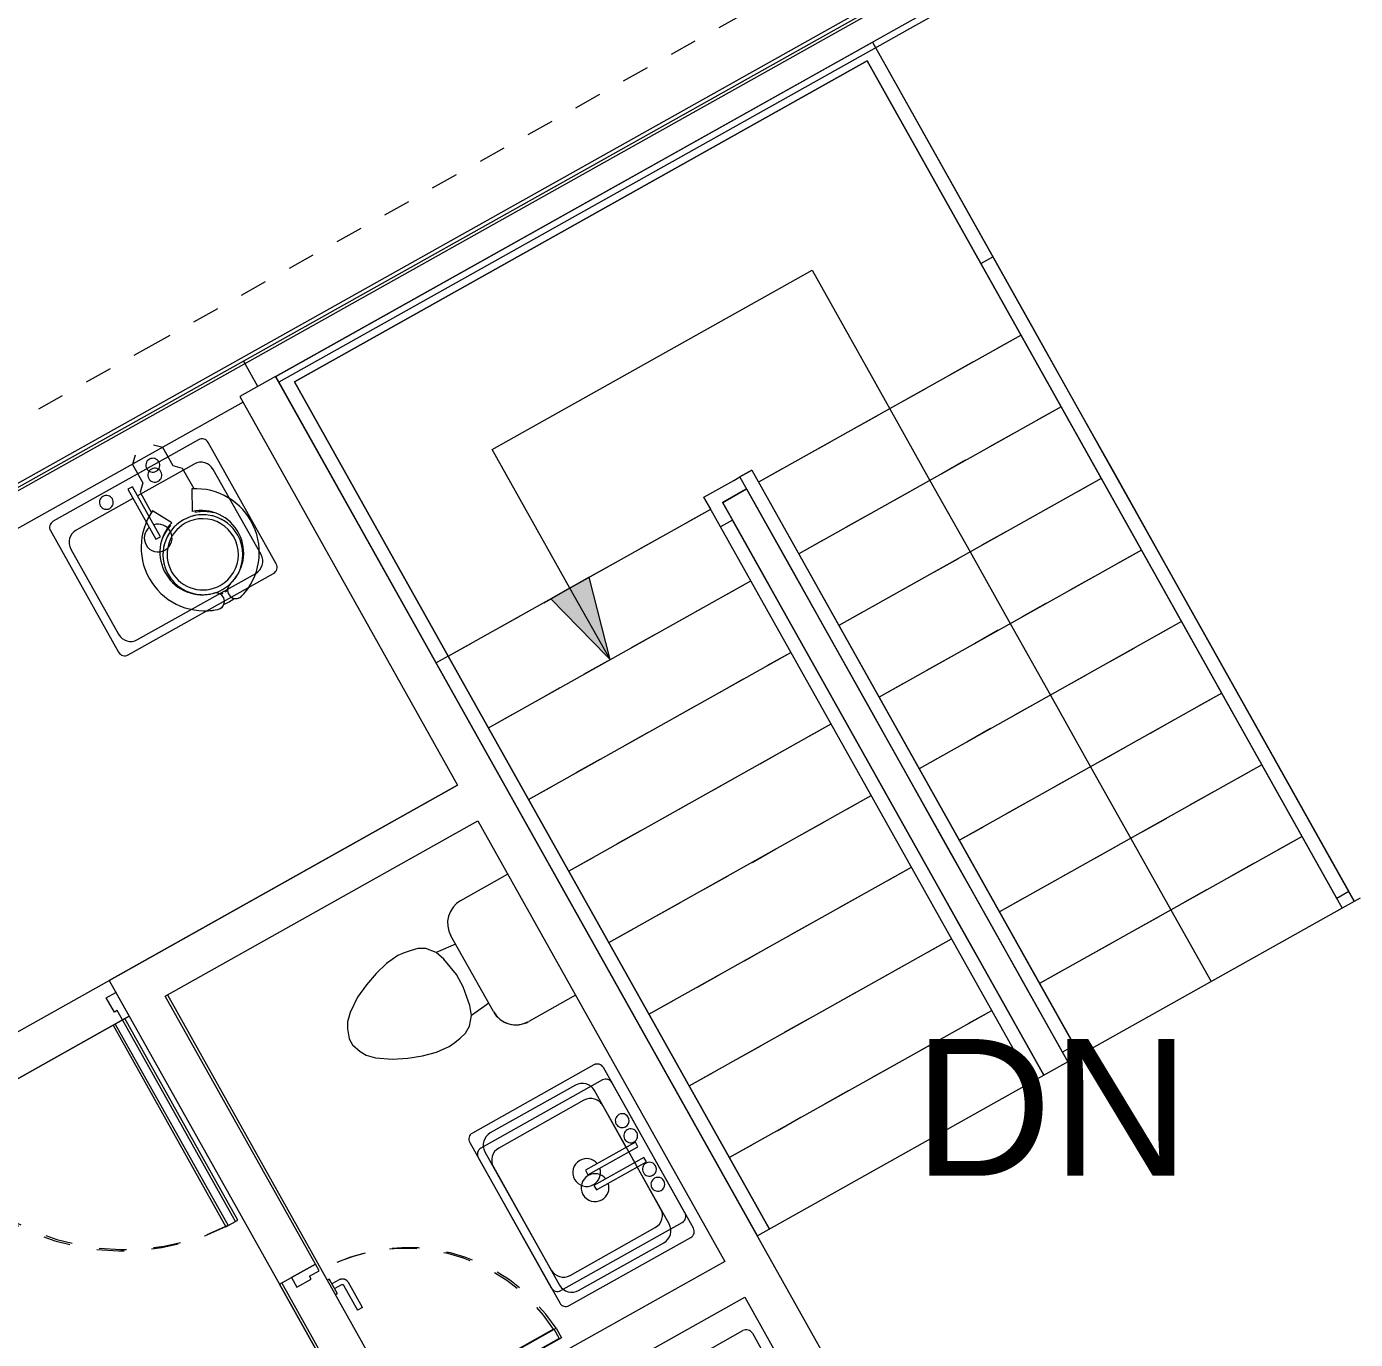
# Model space of a CAD drawing. Header units: metres. Extents: x -10 to 246, y 16 to 113.
# Drawn here: x 49.44 to 54.295, y 81.493 to 86.291 of the extents above; entities that cross this region are included whole.
import ezdxf

# ---------------------------------------------------------------- set-up
doc = ezdxf.new("R2010")
doc.units = ezdxf.units.M
for name, pattern in [('Basculante', [0.004, 0.0025, -0.0015]), ('LineaDiscontinua-1_5mm', [0.003, 0.0015, -0.0015]), ('LíneaDeRejilla', [0.021, 0.012, -0.003, 0.003, -0.003])]:
    doc.linetypes.add(name, pattern=pattern)
for name, color, linetype, lineweight in [('A-BRND', 11, 'Continuous', 5), ('A-DETL-3', 151, 'Continuous', 5), ('A-ESCA', 31, 'Continuous', 5), ('A-MURO', 113, 'Continuous', 9), ('A-PISO', 51, 'Continuous', 9), ('A-PUER', 31, 'Continuous', 5), ('A-PUER-MARC', 31, 'Continuous', 5), ('A-WALL', 113, 'Continuous', 18), ('H-HID-APAR', 6, 'Continuous', 5), ('S-ESCA-IDEN', 31, 'Continuous', 5), ('S-REJI', 1, 'Continuous', 5)]:
    doc.layers.add(name, color=color, linetype=linetype, lineweight=lineweight)
doc.styles.add('Arial_3', font='Arial.ttf', dxfattribs={"height": 0.5})

# ---------------------------------------------------------------- blocks, each defined once
blk = doc.blocks.new('Puerta-Batiente-HojaLisa - 700x2200-1187620-Nivel 2')
at = {"layer": 'A-PUER'}
for p, q in [((-0.322, -0.719), (-0.322, -0.075)), ((-0.282, -0.075), (-0.282, -0.719)), ((-0.282, -0.719), (-0.322, -0.719))]:
    blk.add_line(p, q, dxfattribs=at)
at = {"layer": 'A-PUER', "linetype": 'LineaDiscontinua-1_5mm'}
blk.add_arc((-0.322, -0.075), 0.644, 273.561, 360, dxfattribs=at)
blk = doc.blocks.new('Manija-Horizontal-SinCerradura - 120-1041475-Nivel 2')
at = {"layer": 'A-PUER'}
for p, q in [((0.27, 0.063), (0.165, 0.063)), ((0.27, 0.063), (0.27, 0.043)), ((0.12, 0.008), (0.12, 0)), ((0.12, 0.008), (0.18, 0.008)), ((0.124, 0.008), (0.12, 0.008)), ((0.14, 0.038), (0.14, 0.008)), ((0.16, 0.008), (0.16, 0.038)), ((0.165, 0.043), (0.27, 0.043)), ((0.18, 0.008), (0.176, 0.008)), ((0.18, 0), (0.18, 0.008))]:
    blk.add_line(p, q, dxfattribs=at)
at = {"layer": 'A-PUER', "flags": 128}
for points in [[(0.165, 0.063), (0.164, 0.063), (0.163, 0.0629), (0.162, 0.0628), (0.161, 0.0627), (0.16, 0.0625), (0.1591, 0.0623), (0.1581, 0.062), (0.1571, 0.0617), (0.1562, 0.0614), (0.1553, 0.061), (0.1544, 0.0606), (0.1535, 0.0602), (0.1526, 0.0597), (0.1517, 0.0592), (0.1509, 0.0586), (0.1501, 0.0581), (0.1493, 0.0574), (0.1485, 0.0568), (0.1478, 0.0561), (0.1471, 0.0554), (0.1464, 0.0547), (0.1457, 0.0539), (0.1451, 0.0531), (0.1445, 0.0523), (0.144, 0.0515), (0.1434, 0.0507), (0.143, 0.0498), (0.1425, 0.0489), (0.1421, 0.048), (0.1417, 0.0471), (0.1414, 0.0461), (0.141, 0.0452), (0.1408, 0.0442), (0.1406, 0.0432), (0.1404, 0.0422), (0.1402, 0.0413), (0.1401, 0.0403), (0.14, 0.0393), (0.14, 0.0383), (0.14, 0.038)], [(0.16, 0.038), (0.16, 0.0382), (0.16, 0.0384), (0.16, 0.0386), (0.1601, 0.0388), (0.1601, 0.039), (0.1601, 0.0392), (0.1602, 0.0394), (0.1603, 0.0396), (0.1603, 0.0398), (0.1604, 0.0399), (0.1605, 0.0401), (0.1606, 0.0403), (0.1607, 0.0405), (0.1608, 0.0407), (0.1609, 0.0408), (0.161, 0.041), (0.1611, 0.0411), (0.1612, 0.0413), (0.1614, 0.0414), (0.1615, 0.0416), (0.1617, 0.0417), (0.1618, 0.0419), (0.162, 0.042), (0.1621, 0.0421), (0.1623, 0.0422), (0.1625, 0.0423), (0.1626, 0.0424), (0.1628, 0.0425), (0.163, 0.0426), (0.1632, 0.0427), (0.1634, 0.0427), (0.1636, 0.0428), (0.1638, 0.0428), (0.164, 0.0429), (0.1642, 0.0429), (0.1643, 0.043), (0.1645, 0.043), (0.1647, 0.043), (0.1649, 0.043), (0.165, 0.043)]]:
    blk.add_lwpolyline(points, dxfattribs=at)
blk = doc.blocks.new('Puerta-Batiente-HojaLisa - 900x2200-1042033-Nivel 2')
at = {"layer": 'A-PUER'}
for p, q in [((-0.382, 0.919), (-0.422, 0.919)), ((-0.422, 0.919), (-0.422, 0.075)), ((-0.382, 0.075), (-0.382, 0.919))]:
    blk.add_line(p, q, dxfattribs=at)
at = {"layer": 'A-PUER', "linetype": 'LineaDiscontinua-1_5mm'}
blk.add_arc((-0.422, 0.075), 0.844, 360, 87.2835, dxfattribs=at)
blk = doc.blocks.new('M_Toilet-Domestic-3D - M_Toilet-Domestic-3D-1584717-Nivel 2')
at = {"layer": 'H-HID-APAR'}
for p, q in [((-0.2534, 0.2984), (-0.2534, 0.4947)), ((0.2534, 0.4945), (0.2534, 0.2984)), ((0.1587, 0.2038), (-0.1588, 0.2038)), ((-0.1235, 0.2038), (-0.1323, 0.127)), ((0.1235, 0.2038), (0.1323, 0.127)), ((-0.0254, 0.1524), (-0.0974, 0.1397)), ((0.0254, 0.1524), (-0.0254, 0.1524)), ((0.0974, 0.1397), (0.0254, 0.1524)), ((-0.1626, 0.1016), (-0.177, 0.0762)), ((-0.1323, 0.127), (-0.1626, 0.1016)), ((-0.0974, 0.1397), (-0.1323, 0.127)), ((0.1323, 0.127), (0.0974, 0.1397)), ((0.1626, 0.1016), (0.1323, 0.127)), ((0.177, 0.0762), (0.1626, 0.1016)), ((-0.1838, 0.0508), (-0.1883, 0.0253)), ((-0.177, 0.0762), (-0.1838, 0.0508)), ((0.1838, 0.0508), (0.177, 0.0762)), ((0.1883, 0.0253), (0.1838, 0.0508)), ((-0.1883, 0.0253), (-0.1905, 0)), ((-0.1905, 0), (-0.1861, -0.0506)), ((0.1861, -0.0506), (0.1905, 0)), ((0.1905, 0), (0.1883, 0.0253)), ((-0.1861, -0.0506), (-0.1724, -0.1016)), ((0.1724, -0.1016), (0.1861, -0.0506)), ((-0.1724, -0.1016), (-0.1539, -0.1524)), ((0.1539, -0.1524), (0.1724, -0.1016)), ((-0.1539, -0.1524), (-0.1302, -0.2032)), ((0.1302, -0.2032), (0.1539, -0.1524)), ((-0.1302, -0.2032), (-0.095, -0.254)), ((0.095, -0.254), (0.1302, -0.2032)), ((-0.095, -0.254), (-0.0696, -0.2794)), ((-0.0696, -0.2794), (-0.0476, -0.2921)), ((0.0476, -0.2921), (0.0696, -0.2794)), ((0.0696, -0.2794), (0.095, -0.254)), ((-0.0476, -0.2921), (-0.0127, -0.3048)), ((-0.0127, -0.3048), (0.0127, -0.3048)), ((0.0127, -0.3048), (0.0476, -0.2921))]:
    blk.add_line(p, q, dxfattribs=at)
for centre, start, end in [((-0.1588, 0.2984), 180, 270), ((0.1587, 0.2984), 270, 360)]:
    blk.add_arc(centre, 0.0946, start, end, dxfattribs=at)
blk = doc.blocks.new('M_Sink-Single-2D - 660 x 560mm-1187621-Nivel 2')
at = {"layer": 'H-HID-APAR'}
for p, q in [((0.0017, 0.6496), (0.0017, 0.1404)), ((0.0017, 0.6496), (0.0017, 0.1404)), ((0.6363, 0.675), (0.0271, 0.675)), ((0.6363, 0.675), (0.0271, 0.675)), ((0.5791, 0.6433), (0.0842, 0.6433)), ((0.6617, 0.1404), (0.6617, 0.6496)), ((0.6617, 0.1404), (0.6617, 0.6496)), ((0.0334, 0.5925), (0.0334, 0.2357)), ((0.6299, 0.2357), (0.6299, 0.5925)), ((0.3412, 0.3563), (0.3222, 0.3563)), ((0.3222, 0.3563), (0.3222, 0.1468)), ((0.3412, 0.1468), (0.3412, 0.3563)), ((0.0842, 0.1849), (0.3222, 0.1849)), ((0.3222, 0.1468), (0.3412, 0.1468)), ((0.3412, 0.1849), (0.5791, 0.1849)), ((0.0271, 0.115), (0.6363, 0.115)), ((0.0271, 0.115), (0.6363, 0.115))]:
    blk.add_line(p, q, dxfattribs=at)
for centre, radius, start, end in [((0.0271, 0.6496), 0.0254, 90, 180), ((0.0271, 0.6496), 0.0254, 90, 180), ((0.0842, 0.5925), 0.0508, 90, 180), ((0.5791, 0.5925), 0.0508, 360, 90), ((0.6363, 0.6496), 0.0254, 0, 90), ((0.6363, 0.6496), 0.0254, 0, 90), ((0.3317, 0.3563), 0.0508, 360, 180), ((0.3317, 0.3563), 0.0508, 180, 259.1931), ((0.3317, 0.3563), 0.0508, 280.8069, 0), ((0.0842, 0.2357), 0.0508, 180, 270), ((0.5791, 0.2357), 0.0508, 270, 0), ((0.2301, 0.15), 0.0254, 360, 180), ((0.2301, 0.15), 0.0254, 180, 0), ((0.4333, 0.15), 0.0254, 360, 180), ((0.4333, 0.15), 0.0254, 180, 360), ((0.0271, 0.1404), 0.0254, 180, 270), ((0.0271, 0.1404), 0.0254, 180, 270), ((0.6363, 0.1404), 0.0254, 270, 360), ((0.6363, 0.1404), 0.0254, 270, 0)]:
    blk.add_arc(centre, radius, start, end, dxfattribs=at)
blk = doc.blocks.new('M_Sink-Single-2D - 660 x 560mm-1585322-Nivel 2')
at = {"layer": 'H-HID-APAR'}
for p, q in [((0.0017, -0.6496), (0.0017, -0.1404)), ((0.0017, -0.6496), (0.0017, -0.1404)), ((0.0271, -0.115), (0.6363, -0.115)), ((0.0271, -0.115), (0.6363, -0.115)), ((0.6617, -0.1404), (0.6617, -0.6496)), ((0.6617, -0.1404), (0.6617, -0.6496)), ((0.0842, -0.1849), (0.3222, -0.1849)), ((0.3222, -0.1468), (0.3412, -0.1468)), ((0.3222, -0.3563), (0.3222, -0.1468)), ((0.3412, -0.1468), (0.3412, -0.3563)), ((0.3412, -0.1849), (0.5791, -0.1849)), ((0.0334, -0.5925), (0.0334, -0.2357)), ((0.6299, -0.2357), (0.6299, -0.5925)), ((0.3412, -0.3563), (0.3222, -0.3563)), ((0.6363, -0.675), (0.0271, -0.675)), ((0.6363, -0.675), (0.0271, -0.675)), ((0.5791, -0.6433), (0.0842, -0.6433))]:
    blk.add_line(p, q, dxfattribs=at)
for centre, radius, start, end in [((0.0271, -0.1404), 0.0254, 90, 180), ((0.0271, -0.1404), 0.0254, 90, 180), ((0.2301, -0.15), 0.0254, 360, 180), ((0.4333, -0.15), 0.0254, 0, 180), ((0.6363, -0.1404), 0.0254, 0, 90), ((0.6363, -0.1404), 0.0254, 0, 90), ((0.0842, -0.2357), 0.0508, 90, 180), ((0.2301, -0.15), 0.0254, 180, 0), ((0.4333, -0.15), 0.0254, 180, 0), ((0.5791, -0.2357), 0.0508, 360, 90), ((0.3317, -0.3563), 0.0508, 100.8069, 180), ((0.3317, -0.3563), 0.0508, 360, 79.1931), ((0.3317, -0.3563), 0.0508, 180, 0), ((0.0842, -0.5925), 0.0508, 180, 270), ((0.5791, -0.5925), 0.0508, 270, 0), ((0.0271, -0.6496), 0.0254, 180, 270), ((0.0271, -0.6496), 0.0254, 180, 270), ((0.6363, -0.6496), 0.0254, 270, 0), ((0.6363, -0.6496), 0.0254, 270, 0)]:
    blk.add_arc(centre, radius, start, end, dxfattribs=at)
blk = doc.blocks.new('M_Water Closet - Flush Valve - Floor Mounted - Public - 6_1 Lpf-1196154-Nivel 2')
at = {"layer": 'H-HID-APAR'}
for p, q in [((-0.0635, -0.0254), (-0.0635, -0.0639)), ((0.0635, -0.0639), (0.0635, -0.0254))]:
    blk.add_line(p, q, dxfattribs=at)
for centre, radius, start, end in [((0, -0.0635), 0.0254, 360, 180), ((0.0187, -0.4177), 0.2322, 243.0924, 252.5741), ((-0.0416, -0.61), 0.0307, 252.5741, 327.5741), ((0.0416, -0.61), 0.0307, 212.4259, 287.4259), ((-0.0187, -0.4177), 0.2322, 287.4259, 296.907), ((0, -0.4382), 0.1968, 263.5978, 276.4022)]:
    blk.add_arc(centre, radius, start, end, dxfattribs=at)
blk = doc.blocks.new('M_Sink-Single-2D - 660 x 560mm-1585875-Nivel 2')
at = {"layer": 'H-HID-APAR'}
for p, q in [((0.0017, 0.6346), (0.0017, 0.1254)), ((0.0017, 0.6346), (0.0017, 0.1254)), ((0.6363, 0.66), (0.0271, 0.66)), ((0.6363, 0.66), (0.0271, 0.66)), ((0.6617, 0.1254), (0.6617, 0.6346)), ((0.6617, 0.1254), (0.6617, 0.6346)), ((0.5791, 0.6283), (0.0842, 0.6283)), ((0.0334, 0.5775), (0.0334, 0.2207)), ((0.6299, 0.2207), (0.6299, 0.5775)), ((0.3412, 0.3413), (0.3222, 0.3413)), ((0.3222, 0.3413), (0.3222, 0.1318)), ((0.3412, 0.1318), (0.3412, 0.3413)), ((0.0842, 0.1699), (0.3222, 0.1699)), ((0.3412, 0.1699), (0.5791, 0.1699)), ((0.0271, 0.1), (0.6363, 0.1)), ((0.0271, 0.1), (0.6363, 0.1)), ((0.3222, 0.1318), (0.3412, 0.1318))]:
    blk.add_line(p, q, dxfattribs=at)
for centre, radius, start, end in [((0.0271, 0.6346), 0.0254, 90, 180), ((0.0271, 0.6346), 0.0254, 90, 180), ((0.6363, 0.6346), 0.0254, 0, 90), ((0.6363, 0.6346), 0.0254, 0, 90), ((0.0842, 0.5775), 0.0508, 90, 180), ((0.5791, 0.5775), 0.0508, 360, 90), ((0.3317, 0.3413), 0.0508, 360, 180), ((0.3317, 0.3413), 0.0508, 180, 259.1931), ((0.3317, 0.3413), 0.0508, 280.8069, 0), ((0.0842, 0.2207), 0.0508, 180, 270), ((0.5791, 0.2207), 0.0508, 270, 0), ((0.2301, 0.135), 0.0254, 360, 180), ((0.4333, 0.135), 0.0254, 360, 180), ((0.0271, 0.1254), 0.0254, 180, 270), ((0.0271, 0.1254), 0.0254, 180, 270), ((0.2301, 0.135), 0.0254, 180, 0), ((0.4333, 0.135), 0.0254, 180, 360), ((0.6363, 0.1254), 0.0254, 270, 360), ((0.6363, 0.1254), 0.0254, 270, 0)]:
    blk.add_arc(centre, radius, start, end, dxfattribs=at)
blk = doc.blocks.new('Top Rail Type - Top Rail_Internal_-1239538-Nivel 2')
at = {"layer": 'A-BRND'}
for p, q in [((51.9143, 84.5712), (52.0234, 84.6323)), ((52.0234, 84.6323), (52.0459, 84.6449)), ((52.0895, 84.6694), (52.0459, 84.6449)), ((52.0459, 84.6449), (52.0895, 84.6694)), ((53.2241, 82.5429), (52.0459, 84.6449)), ((52.0895, 84.6694), (53.2677, 82.5674)), ((52.0478, 84.5887), (51.9824, 84.552)), ((52.0703, 84.6013), (52.0478, 84.5887)), ((51.9754, 84.4621), (51.9143, 84.5712)), ((51.9824, 84.552), (52.0191, 84.4866)), ((52.0191, 84.4866), (51.9754, 84.4621)), ((52.0191, 84.4866), (53.1561, 82.4581)), ((53.1125, 82.4337), (51.9754, 84.4621)), ((53.2677, 82.5674), (53.2241, 82.5429))]:
    blk.add_line(p, q, dxfattribs=at)
blk = doc.blocks.new('Top Rail Type - Top Rail_Internal_-V86-Nivel 2')
at = {"layer": 'A-BRND'}
for p, q in [((51.9143, 84.5712), (52.0234, 84.6323)), ((52.0234, 84.6323), (52.0459, 84.6449)), ((52.0895, 84.6694), (53.2876, 82.5319)), ((51.9824, 84.552), (52.0478, 84.5887)), ((52.0478, 84.5887), (52.0703, 84.6013)), ((52.0703, 84.6013), (53.244, 82.5074)), ((51.939, 84.5272), (51.9143, 84.5712)), ((51.9826, 84.5517), (51.9824, 84.552)), ((53.1561, 82.4581), (52.0191, 84.4866)), ((53.1125, 82.4337), (51.9754, 84.4621)), ((53.2876, 82.5319), (53.244, 82.5074))]:
    blk.add_line(p, q, dxfattribs=at)
blk = doc.blocks.new('Top Rail Type - Top Rail_Internal_-1239555-Nivel 2')
at = {"layer": 'A-BRND'}
for p, q in [((50.3499, 85.0117), (52.53, 86.2337)), ((52.53, 86.2337), (52.9699, 85.449)), ((52.5108, 86.1657), (50.418, 84.9925)), ((52.9263, 85.4246), (52.5108, 86.1657)), ((52.9263, 85.4246), (52.9699, 85.449)), ((54.2266, 83.1048), (52.9263, 85.4246)), ((52.9699, 85.449), (54.2702, 83.1293)), ((50.9365, 83.9653), (50.3499, 85.0117)), ((50.418, 84.9925), (50.9801, 83.9897)), ((50.9801, 83.9897), (50.9365, 83.9653)), ((52.11, 81.8718), (50.9365, 83.9653)), ((50.9801, 83.9897), (52.1536, 81.8962)), ((54.2702, 83.1293), (54.2266, 83.1048))]:
    blk.add_line(p, q, dxfattribs=at)
blk = doc.blocks.new('Top Rail Type - Top Rail_Internal_-V87-Nivel 2')
at = {"layer": 'A-BRND'}
for p, q in [((50.3499, 85.0117), (52.53, 86.2337)), ((52.53, 86.2337), (52.9699, 85.449)), ((50.418, 84.9925), (52.5108, 86.1657)), ((52.5108, 86.1657), (52.9263, 85.4246)), ((52.9263, 85.4246), (54.2465, 83.0693)), ((52.9699, 85.449), (54.2901, 83.0938)), ((50.9365, 83.9653), (50.3499, 85.0117)), ((50.9801, 83.9897), (50.418, 84.9925)), ((52.11, 81.8718), (50.9365, 83.9653)), ((52.1536, 81.8962), (50.9801, 83.9897)), ((54.2901, 83.0938), (54.2465, 83.0693))]:
    blk.add_line(p, q, dxfattribs=at)
blk = doc.blocks.new('Puerta-Batiente-HojaLisa - 700x2200-V106-Nivel 2')
at = {"layer": 'A-PUER'}
for p, q in [((-0.322, -0.719), (-0.322, -0.075)), ((-0.322, -0.075), (-0.282, -0.075)), ((-0.282, -0.075), (-0.282, -0.719)), ((-0.282, -0.719), (-0.322, -0.719))]:
    blk.add_line(p, q, dxfattribs=at)
at = {"layer": 'A-PUER', "linetype": 'LineaDiscontinua-1_5mm'}
blk.add_arc((-0.322, -0.075), 0.644, 273.561, 360, dxfattribs=at)
at = {"layer": 'A-PUER-MARC', "lineweight": 9}
for p, q in [((-0.31, 0.025), (-0.35, 0.025)), ((-0.35, 0.025), (-0.35, -0.075)), ((-0.31, -0.035), (-0.31, 0.025)), ((0.35, 0.025), (0.31, 0.025)), ((0.31, 0.025), (0.31, -0.035)), ((0.35, -0.075), (0.35, 0.025)), ((-0.322, -0.075), (-0.322, -0.035)), ((-0.322, -0.035), (-0.31, -0.035)), ((0.31, -0.035), (0.322, -0.035)), ((0.322, -0.035), (0.322, -0.075)), ((-0.35, -0.075), (-0.322, -0.075)), ((0.322, -0.075), (0.35, -0.075))]:
    blk.add_line(p, q, dxfattribs=at)
blk = doc.blocks.new('Puerta-Batiente-HojaLisa - 900x2200-V81-Nivel 2')
at = {"layer": 'A-PUER'}
for p, q in [((-0.382, 0.919), (-0.422, 0.919)), ((-0.422, 0.919), (-0.422, 0.075)), ((-0.382, 0.075), (-0.382, 0.919)), ((-0.422, 0.075), (-0.382, 0.075))]:
    blk.add_line(p, q, dxfattribs=at)
at = {"layer": 'A-PUER', "linetype": 'LineaDiscontinua-1_5mm'}
blk.add_arc((-0.422, 0.075), 0.844, 360, 87.2835, dxfattribs=at)
at = {"layer": 'A-PUER-MARC', "lineweight": 9}
for p, q in [((-0.45, -0.025), (-0.45, 0.075)), ((-0.45, 0.075), (-0.422, 0.075)), ((-0.422, 0.075), (-0.422, 0.035)), ((0.422, 0.035), (0.422, 0.075)), ((0.422, 0.075), (0.45, 0.075)), ((0.45, 0.075), (0.45, -0.025)), ((-0.422, 0.035), (-0.41, 0.035)), ((-0.41, 0.035), (-0.41, -0.025)), ((0.41, 0.035), (0.422, 0.035)), ((0.41, -0.025), (0.41, 0.035)), ((-0.41, -0.025), (-0.45, -0.025)), ((0.45, -0.025), (0.41, -0.025))]:
    blk.add_line(p, q, dxfattribs=at)
blk = doc.blocks.new('M_Toilet-Domestic-3D - M_Toilet-Domestic-3D-V108-Nivel 2')
at = {"layer": 'H-HID-APAR'}
for p, q in [((-0.2534, 0.2984), (-0.2534, 0.4947)), ((0.2534, 0.4945), (0.2534, 0.2984)), ((0.1587, 0.2038), (-0.1588, 0.2038)), ((-0.1235, 0.2038), (-0.1323, 0.127)), ((0.1235, 0.2038), (0.1323, 0.127)), ((-0.0254, 0.1524), (-0.0974, 0.1397)), ((0.0254, 0.1524), (-0.0254, 0.1524)), ((0.0974, 0.1397), (0.0254, 0.1524)), ((-0.1626, 0.1016), (-0.177, 0.0762)), ((-0.1323, 0.127), (-0.1626, 0.1016)), ((-0.0974, 0.1397), (-0.1323, 0.127)), ((0.1323, 0.127), (0.0974, 0.1397)), ((0.1626, 0.1016), (0.1323, 0.127)), ((0.177, 0.0762), (0.1626, 0.1016)), ((-0.1838, 0.0508), (-0.1883, 0.0253)), ((-0.177, 0.0762), (-0.1838, 0.0508)), ((0.1838, 0.0508), (0.177, 0.0762)), ((0.1883, 0.0253), (0.1838, 0.0508)), ((-0.1883, 0.0253), (-0.1905, 0)), ((-0.1905, 0), (-0.1861, -0.0506)), ((0.1861, -0.0506), (0.1905, 0)), ((0.1905, 0), (0.1883, 0.0253)), ((-0.1861, -0.0506), (-0.1724, -0.1016)), ((0.1724, -0.1016), (0.1861, -0.0506)), ((-0.1724, -0.1016), (-0.1539, -0.1524)), ((0.1539, -0.1524), (0.1724, -0.1016)), ((-0.1539, -0.1524), (-0.1302, -0.2032)), ((0.1302, -0.2032), (0.1539, -0.1524)), ((-0.1302, -0.2032), (-0.095, -0.254)), ((0.095, -0.254), (0.1302, -0.2032)), ((-0.095, -0.254), (-0.0696, -0.2794)), ((-0.0696, -0.2794), (-0.0476, -0.2921)), ((0.0476, -0.2921), (0.0696, -0.2794)), ((0.0696, -0.2794), (0.095, -0.254)), ((-0.0476, -0.2921), (-0.0127, -0.3048)), ((-0.0127, -0.3048), (0.0127, -0.3048)), ((0.0127, -0.3048), (0.0476, -0.2921))]:
    blk.add_line(p, q, dxfattribs=at)
for centre, start, end in [((-0.1588, 0.2984), 180, 270), ((0.1587, 0.2984), 270, 360)]:
    blk.add_arc(centre, 0.0946, start, end, dxfattribs=at)
blk = doc.blocks.new('M_Sink-Single-2D - 660 x 560mm-V110-Nivel 2')
at = {"layer": 'H-HID-APAR'}
for p, q in [((0.0017, 0.6496), (0.0017, 0.1404)), ((0.0017, 0.6496), (0.0017, 0.1404)), ((0.6363, 0.675), (0.0271, 0.675)), ((0.6363, 0.675), (0.0271, 0.675)), ((0.5791, 0.6433), (0.0842, 0.6433)), ((0.6617, 0.1404), (0.6617, 0.6496)), ((0.6617, 0.1404), (0.6617, 0.6496)), ((0.0334, 0.5925), (0.0334, 0.2357)), ((0.6299, 0.2357), (0.6299, 0.5925)), ((0.3412, 0.3563), (0.3222, 0.3563)), ((0.3222, 0.3563), (0.3222, 0.1468)), ((0.3412, 0.1468), (0.3412, 0.3563)), ((0.0842, 0.1849), (0.3222, 0.1849)), ((0.3222, 0.1468), (0.3412, 0.1468)), ((0.3412, 0.1849), (0.5791, 0.1849)), ((0.0271, 0.115), (0.6363, 0.115)), ((0.0271, 0.115), (0.6363, 0.115))]:
    blk.add_line(p, q, dxfattribs=at)
for centre, radius, start, end in [((0.0271, 0.6496), 0.0254, 90, 180), ((0.0271, 0.6496), 0.0254, 90, 180), ((0.0842, 0.5925), 0.0508, 90, 180), ((0.5791, 0.5925), 0.0508, 360, 90), ((0.6363, 0.6496), 0.0254, 0, 90), ((0.6363, 0.6496), 0.0254, 0, 90), ((0.3317, 0.3563), 0.0508, 360, 180), ((0.3317, 0.3563), 0.0508, 180, 259.1931), ((0.3317, 0.3563), 0.0508, 280.8069, 0), ((0.0842, 0.2357), 0.0508, 180, 270), ((0.5791, 0.2357), 0.0508, 270, 0), ((0.2301, 0.15), 0.0254, 360, 180), ((0.2301, 0.15), 0.0254, 180, 0), ((0.4333, 0.15), 0.0254, 360, 180), ((0.4333, 0.15), 0.0254, 180, 360), ((0.0271, 0.1404), 0.0254, 180, 270), ((0.0271, 0.1404), 0.0254, 180, 270), ((0.6363, 0.1404), 0.0254, 270, 360), ((0.6363, 0.1404), 0.0254, 270, 0)]:
    blk.add_arc(centre, radius, start, end, dxfattribs=at)
blk = doc.blocks.new('M_Water Closet - Flush Valve - Floor Mounted - Public - 6_1 Lpf-V112-Nivel 2')
at = {"layer": 'H-HID-APAR'}
for p, q in [((-0.0381, 0), (-0.0635, -0.0254)), ((-0.0635, -0.0254), (-0.0635, -0.1016)), ((0.0635, -0.0254), (0.0381, 0)), ((0.0635, -0.1016), (0.0635, -0.0254)), ((-0.0635, -0.1016), (-0.0889, -0.127)), ((-0.0889, -0.127), (-0.0889, -0.2127)), ((0.0889, -0.127), (0.0635, -0.1016)), ((0.0889, -0.2127), (0.0889, -0.127)), ((-0.0429, -0.281), (-0.0825, -0.2088)), ((0.0826, -0.2088), (0.0429, -0.281)), ((-0.0063, -0.5968), (-0.0127, -0.5964))]:
    blk.add_line(p, q, dxfattribs=at)
at = {"layer": 'H-HID-APAR', "flags": 128}
for points in [[(-0.1113, -0.3249), (-0.1072, -0.3211), (-0.1025, -0.3169), (-0.0975, -0.3129), (-0.0924, -0.3091), (-0.0872, -0.3055), (-0.0818, -0.3021), (-0.0763, -0.299), (-0.0707, -0.296), (-0.065, -0.2933), (-0.0591, -0.2908), (-0.0532, -0.2886), (-0.0508, -0.2877)], [(0.0508, -0.2877), (0.0568, -0.2899), (0.0627, -0.2923), (0.0684, -0.2949), (0.0741, -0.2978), (0.0797, -0.3008), (0.0851, -0.3041), (0.0904, -0.3076), (0.0955, -0.3114), (0.1005, -0.3153), (0.1054, -0.3194), (0.11, -0.3237)], [(0.0142, -0.5962), (0.0089, -0.5967), (0.0025, -0.5969)]]:
    blk.add_lwpolyline(points, dxfattribs=at)
at = {"layer": 'H-HID-APAR'}
for centre, radius, start, end in [((0, -0.0635), 0.0254, 360, 180), ((0, -0.0635), 0.0254, 180, 360), ((0.0187, -0.4177), 0.2322, 115.8609, 252.5741), ((-0.0187, -0.4177), 0.2322, 287.4259, 64.1391), ((0.0024, -0.4294), 0.1552, 106.9633, 257.0367), ((-0.0024, -0.4294), 0.1552, 282.9633, 73.0367), ((0, -0.4382), 0.146, 0, 180), ((0, -0.4366), 0.1302, 90, 270), ((0, -0.4382), 0.1461, 132.2685, 137.754), ((0, -0.4382), 0.1461, 118.1189, 123.4335), ((0, -0.4382), 0.1461, 104.0429, 108.5788), ((0, -0.4366), 0.1302, 270, 90), ((0, -0.4382), 0.146, 71.4212, 75.9571), ((0, -0.4382), 0.146, 56.5665, 61.8811), ((0, -0.4382), 0.146, 42.246, 47.7315), ((0, -0.4382), 0.1461, 146.5915, 151.9011), ((0, -0.4382), 0.146, 28.0989, 33.4085), ((0, -0.4382), 0.1461, 161.4419, 165.9707), ((0, -0.4382), 0.1461, 14.0293, 18.5581), ((0, -0.4382), 0.1461, 180, 238.3584), ((0, -0.4382), 0.146, 301.6416, 0), ((0, -0.4382), 0.1461, 240.6149, 251.1591), ((-0.0416, -0.61), 0.0307, 252.5741, 72.5741), ((0, -0.4382), 0.146, 255.8551, 284.1449), ((0.0416, -0.61), 0.0307, 107.4259, 287.4259), ((0, -0.4382), 0.146, 288.8409, 299.3851), ((0, -0.4382), 0.1968, 263.5978, 276.4022)]:
    blk.add_arc(centre, radius, start, end, dxfattribs=at)

msp = doc.modelspace()

# ---------------------------------------------------------------- hatches: boundary and pattern name
at = {"layer": 'S-ESCA-IDEN'}
msp.add_hatch(color=256, dxfattribs=at).paths.add_polyline_path([(51.5713, 83.9772), (51.4948, 84.2782), (51.3545, 84.1996), (51.5591, 83.9897)], flags=0)

# ---------------------------------------------------------------- linework, layer by layer
at = {"layer": 'A-DETL-3'}
for p, q in [((50.284, 84.9752), (50.2315, 85.0689)), ((49.0296, 82.2339), (49.8147, 82.674)), ((49.8147, 82.674), (49.0296, 82.2339)), ((50.3638, 81.6944), (50.7061, 81.0838)), ((50.7061, 81.0838), (50.3638, 81.6944))]:
    msp.add_line(p, q, dxfattribs=at)
at = {"layer": 'A-ESCA'}
for p, q in [((52.5302, 86.2343), (53.1169, 85.1875)), ((53.073, 85.1629), (52.1141, 84.6254)), ((53.1169, 85.1875), (53.2636, 84.9258)), ((53.2636, 84.9258), (53.4103, 84.6641)), ((53.2196, 84.9012), (52.2608, 84.3637)), ((53.3663, 84.6395), (52.4075, 84.102)), ((53.4103, 84.6641), (53.557, 84.4024)), ((51.9829, 84.5519), (52.0702, 84.6008)), ((52.0702, 84.6008), (52.2168, 84.3391)), ((52.1296, 84.2902), (51.9829, 84.5519)), ((50.9801, 83.9897), (51.939, 84.5272)), ((53.557, 84.4024), (53.7037, 84.1407)), ((52.2168, 84.3391), (52.3635, 84.0774)), ((53.513, 84.3778), (52.5542, 83.8403)), ((52.2763, 84.0285), (52.1296, 84.2902)), ((51.1268, 83.7281), (52.0857, 84.2655)), ((53.6597, 84.1161), (52.7009, 83.5786)), ((53.7037, 84.1407), (53.8504, 83.8791)), ((52.3635, 84.0774), (52.5102, 83.8157)), ((51.2735, 83.4664), (52.2323, 84.0038)), ((52.423, 83.7668), (52.2763, 84.0285)), ((53.8064, 83.8544), (52.8476, 83.3169)), ((53.8504, 83.8791), (53.9971, 83.6174)), ((52.5102, 83.8157), (52.6569, 83.554)), ((52.5697, 83.5051), (52.423, 83.7668)), ((51.4221, 83.2057), (52.379, 83.7421)), ((53.9971, 83.6174), (54.1437, 83.3557)), ((53.9531, 83.5927), (52.9943, 83.0553)), ((52.6569, 83.554), (52.8036, 83.2923)), ((51.5669, 82.943), (52.5257, 83.4804)), ((52.7164, 83.2434), (52.5697, 83.5051)), ((54.0998, 83.331), (53.1409, 82.7936)), ((54.1437, 83.3557), (54.2904, 83.094)), ((52.8036, 83.2923), (52.9503, 83.0306)), ((51.7136, 82.6813), (52.6724, 83.2188)), ((52.8631, 82.9817), (52.7164, 83.2434)), ((52.9503, 83.0306), (53.097, 82.7689)), ((54.2465, 83.0693), (53.2876, 82.5319)), ((53.0098, 82.72), (52.8631, 82.9817)), ((51.8603, 82.4196), (52.8191, 82.9571)), ((53.097, 82.7689), (53.2437, 82.5072)), ((52.007, 82.1579), (52.9658, 82.6954)), ((53.1564, 82.4583), (53.0098, 82.72))]:
    msp.add_line(p, q, dxfattribs=at)
at = {"layer": 'A-ESCA', "linetype": 'Basculante'}
for p, q in [((53.073, 85.1629), (52.1141, 84.6254)), ((53.2196, 84.9012), (52.2608, 84.3637)), ((53.3663, 84.6395), (52.4075, 84.102)), ((50.9801, 83.9897), (51.939, 84.5272)), ((53.513, 84.3778), (52.5542, 83.8403)), ((51.1268, 83.7281), (52.0857, 84.2655)), ((53.6597, 84.1161), (52.7009, 83.5786)), ((51.2735, 83.4664), (52.2323, 84.0038)), ((53.8064, 83.8544), (52.8476, 83.3169)), ((51.4221, 83.2057), (52.379, 83.7421)), ((53.9531, 83.5927), (52.9943, 83.0553)), ((51.5669, 82.943), (52.5257, 83.4804)), ((54.0998, 83.331), (53.1409, 82.7936)), ((51.7136, 82.6813), (52.6724, 83.2188)), ((51.8603, 82.4196), (52.8191, 82.9571)), ((52.007, 82.1579), (52.9658, 82.6954))]:
    msp.add_line(p, q, dxfattribs=at)
at = {"layer": 'A-MURO'}
for p, q in [((44.6165, 81.9085), (54.3115, 87.3429)), ((54.3115, 87.2053), (50.3611, 84.991)), ((50.2303, 84.9177), (47.875, 83.5975)), ((48.6592, 82.1985), (51.0145, 83.5187)), ((49.9539, 82.752), (50.8562, 81.1423)), ((49.8146, 82.6742), (49.0295, 82.2341)), ((50.7144, 81.0885), (50.3721, 81.6991))]:
    msp.add_line(p, q, dxfattribs=at)
at = {"layer": 'A-PISO'}
for p, q in [((44.6103, 81.9196), (54.3115, 87.3548)), ((54.3115, 83.1058), (54.2901, 83.0938)), ((54.2465, 83.0693), (53.2876, 82.5319)), ((53.244, 82.5074), (52.1097, 81.8716))]:
    msp.add_line(p, q, dxfattribs=at)
at = {"layer": 'A-WALL'}
for p, q in [((54.4615, 87.4544), (44.474, 81.856)), ((50.3494, 85.0119), (54.3115, 87.2328)), ((53.0745, 80.1503), (50.3494, 85.0119)), ((50.2186, 84.9385), (51.0145, 83.5185)), ((51.0145, 83.5185), (49.7414, 82.8049)), ((49.9455, 82.7474), (51.0879, 83.3877)), ((51.0879, 83.3877), (51.9902, 81.778)), ((49.7414, 82.8049), (50.3638, 81.6944)), ((50.4946, 81.7678), (49.9455, 82.7474)), ((50.3638, 81.6944), (50.4946, 81.7678)), ((51.9902, 81.778), (50.8479, 81.1376)), ((50.9212, 81.0068), (52.0635, 81.6471)), ((52.0635, 81.6471), (52.9437, 80.077))]:
    msp.add_line(p, q, dxfattribs=at)
at = {"layer": 'A-WALL', "lineweight": 9}
msp.add_line((50.3494, 85.0119), (50.2186, 84.9385), dxfattribs=at)
at = {"layer": 'S-ESCA-IDEN'}
for p, q in [((51.1411, 84.7449), (52.3099, 85.4001)), ((52.3099, 85.4001), (52.5935, 84.8941)), ((52.5935, 84.8941), (52.7402, 84.6324)), ((51.4247, 84.2389), (51.1411, 84.7449)), ((52.7402, 84.6324), (52.8869, 84.3708)), ((52.8869, 84.3708), (53.0336, 84.1091)), ((51.4948, 84.2782), (51.3545, 84.1996)), ((51.5713, 83.9772), (51.4247, 84.2389)), ((51.5713, 83.9772), (51.4948, 84.2782)), ((51.3545, 84.1996), (51.5591, 83.9897)), ((53.0336, 84.1091), (53.1803, 83.8474)), ((51.5591, 83.9897), (51.5713, 83.9772)), ((53.1803, 83.8474), (53.327, 83.5857)), ((53.327, 83.5857), (53.4737, 83.324)), ((53.4737, 83.324), (53.6204, 83.0623)), ((53.6204, 83.0623), (53.7671, 82.8006))]:
    msp.add_line(p, q, dxfattribs=at)
at = {"layer": 'S-REJI', "linetype": 'LíneaDeRejilla'}
for p, q in [((55.3707, 88.1934), (49.9188, 85.1373)), ((49.9188, 85.1373), (-1.1299, 56.5223))]:
    msp.add_line(p, q, dxfattribs=at)

# ---------------------------------------------------------------- block references
at = {"layer": 'A-BRND'}
for name in ['Top Rail Type - Top Rail_Internal_-1239555-Nivel 2', 'Top Rail Type - Top Rail_Internal_-V87-Nivel 2', 'Top Rail Type - Top Rail_Internal_-1239538-Nivel 2', 'Top Rail Type - Top Rail_Internal_-V86-Nivel 2']:
    msp.add_blockref(name, (0, 0), dxfattribs=at)
at = {"layer": 'A-PUER'}
for name, p, rotation in [('Puerta-Batiente-HojaLisa - 900x2200-V81-Nivel 2', (49.3855, 82.5194), 209.2725903057568), ('Puerta-Batiente-HojaLisa - 900x2200-1042033-Nivel 2', (49.3937, 82.5242), 209.2725903057572), ('Puerta-Batiente-HojaLisa - 700x2200-V106-Nivel 2', (50.6004, 81.4258), 119.2725903057567), ('Puerta-Batiente-HojaLisa - 700x2200-1187620-Nivel 2', (50.6099, 81.4284), 119.272590305757), ('Manija-Horizontal-SinCerradura - 120-1041475-Nivel 2', (50.4797, 81.814), 299.2725903057569)]:
    msp.add_blockref(name, p, dxfattribs=dict(at, rotation=rotation))
at = {"layer": 'H-HID-APAR'}
for name, p, rotation in [('M_Water Closet - Flush Valve - Floor Mounted - Public - 6_1 Lpf-V112-Nivel 2', (49.8697, 84.7429), 29.27259030575047), ('M_Sink-Single-2D - 660 x 560mm-1585875-Nivel 2', (50.0428, 84.8814), 209.272259742155), ('M_Water Closet - Flush Valve - Floor Mounted - Public - 6_1 Lpf-1196154-Nivel 2', (49.8697, 84.7429), 29.27259030575719), ('M_Toilet-Domestic-3D - M_Toilet-Domestic-3D-1584717-Nivel 2', (50.8898, 82.7295), 299.291880675485), ('M_Toilet-Domestic-3D - M_Toilet-Domestic-3D-V108-Nivel 2', (50.8898, 82.7295), 299.2918806754851), ('M_Sink-Single-2D - 660 x 560mm-V110-Nivel 2', (51.9587, 81.9876), 119.272590305757), ('M_Sink-Single-2D - 660 x 560mm-1187621-Nivel 2', (51.9896, 81.9324), 119.2725903057569), ('M_Sink-Single-2D - 660 x 560mm-1585322-Nivel 2', (52.1787, 81.5951), 299.2725903057569)]:
    msp.add_blockref(name, p, dxfattribs=dict(at, rotation=rotation))

# ---------------------------------------------------------------- texts
at = {"layer": 'S-ESCA-IDEN', "insert": (52.6809, 82.5908), "char_height": 0.5, "width": 1.205476, "attachment_point": 1, "line_spacing_factor": 0.941778, "style": 'Arial_3'}
msp.add_mtext('DN', dxfattribs=at)

doc.saveas('drawing.dxf')
